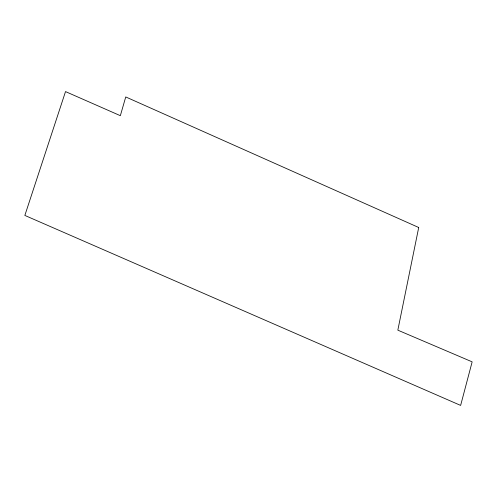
<?xml version="1.0" encoding="UTF-8"?>
<svg xmlns="http://www.w3.org/2000/svg" width="497" height="497" viewBox="0 0 497 497"><rect width="100%" height="100%" fill="white"/><g stroke="black" fill="none" stroke-linecap="round" stroke-linejoin="round"><path stroke-width="0.75" d="M418.71 227.502L397.83 330.163L472.15 361.853L460.632 405.409L24.85 215.425L65.517 91.591L120.342 115.683L125.741 96.946L418.71 227.502"/></g></svg>
